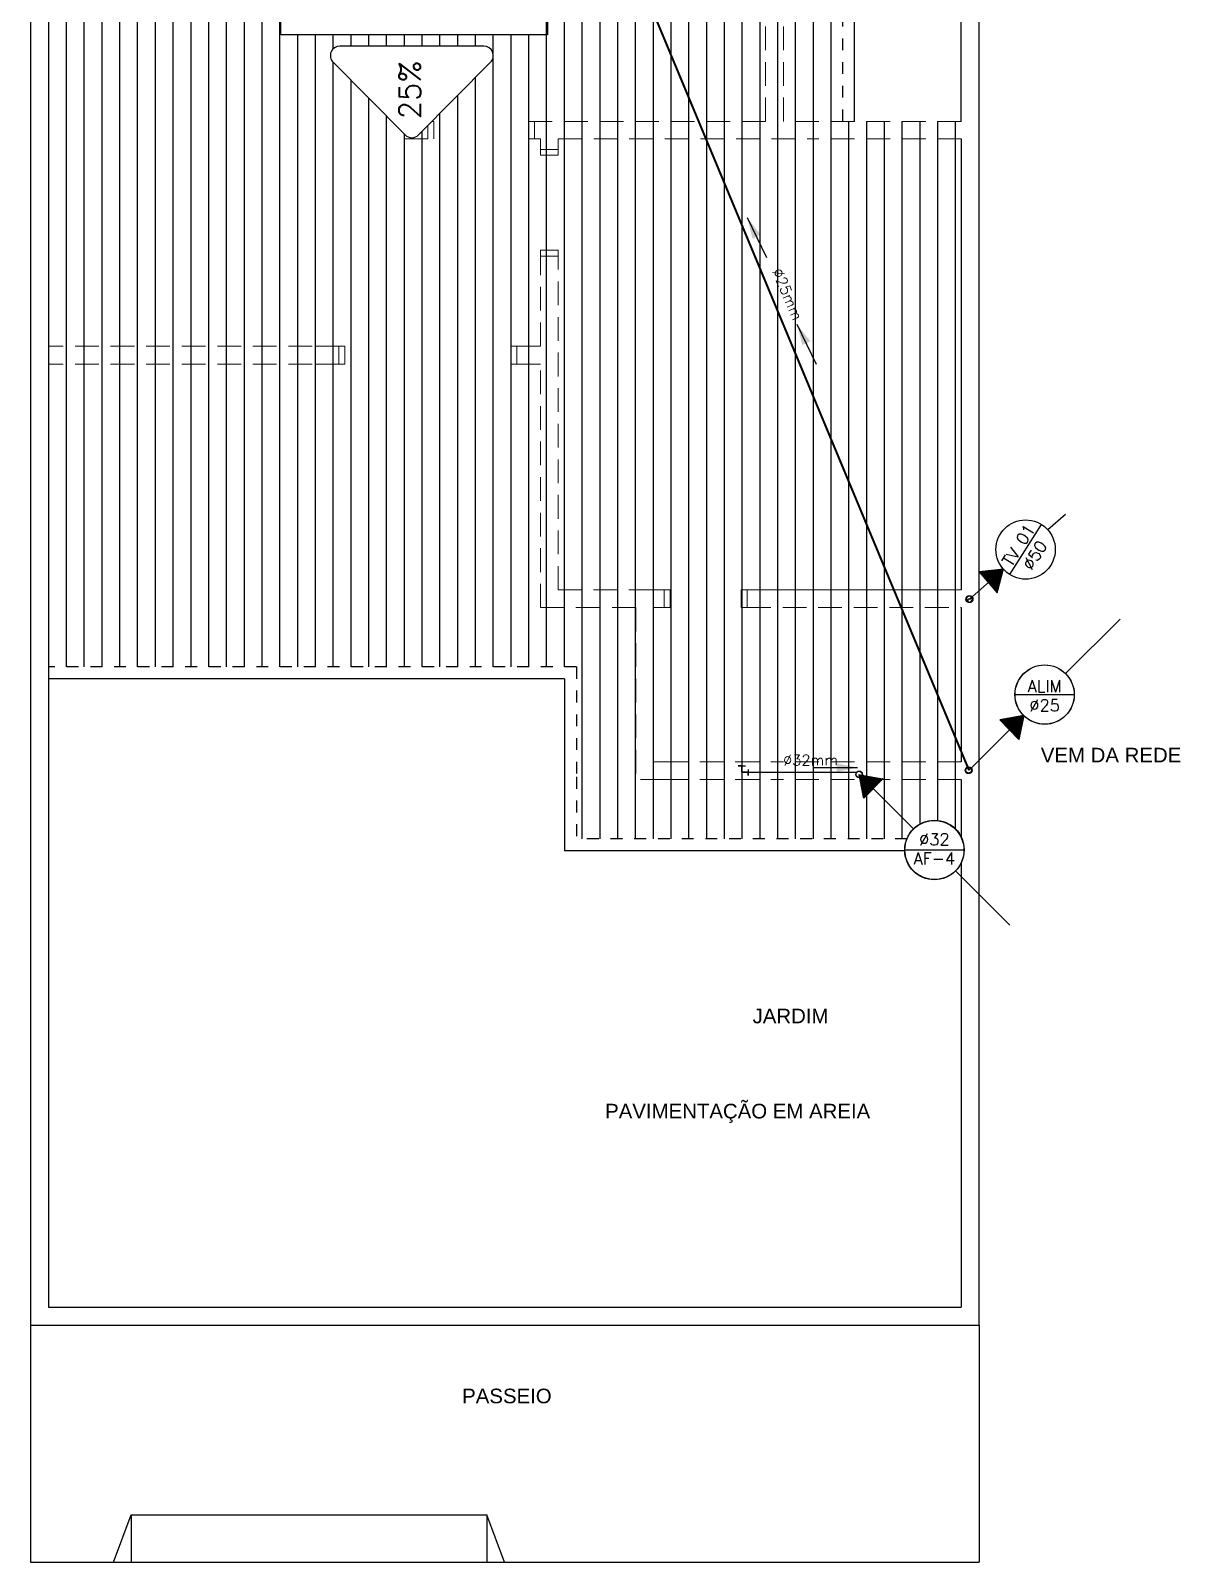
# Model space of a CAD drawing. Header units: millimetres. Extents: x 4595 to 4915, y 2085 to 2243.
# Drawn here: x 4718.87 to 4728.57, y 2185.12 to 2198.04 of the extents above; entities that cross this region are included whole.
import ezdxf
from ezdxf.enums import TextEntityAlignment as Align

# ---------------------------------------------------------------- set-up
doc = ezdxf.new("R2010")
doc.units = ezdxf.units.MM
doc.header["$LTSCALE"] = 0.8
doc.linetypes.add('HIDDEN', pattern=[0.375, 0.25, -0.125])
doc.linetypes.add('HIDDEN2', pattern=[0.1875, 0.125, -0.0625])
for name, color, linetype in [('02', 2, 'Continuous'), ('CONEXAO_AG_FRIA', 3, 'Continuous'), ('CONEXAO_ESGOTO', 7, 'Continuous'), ('DETALHE_CONEXAO_EG', 3, 'Continuous'), ('DIVERSOS', 4, 'Continuous'), ('HATCH', 8, 'Continuous'), ('JANELAS_EXTERNO', 1, 'Continuous'), ('MOVEIS', 7, 'Continuous'), ('parede', 2, 'Continuous'), ('PISO', 8, 'Continuous'), ('PORTAS', 3, 'Continuous'), ('TEXTO0', 7, 'Continuous'), ('TEXTO2', 3, 'Continuous'), ('TUBULAÇÃO_HIDRÁULICA', 5, 'Continuous'), ('TXT_0', 7, 'Continuous')]:
    doc.layers.add(name, color=color, linetype=linetype)
doc.styles.add('ADITIVOCAD', font='ROMANS.shx')
doc.styles.add('ROMANS', font='romans', dxfattribs={"height": 0.1})
doc.styles.add('SANSSERIF', font='sas_____.pfb', dxfattribs={"height": 1})
doc.styles.get("Standard").update_dxf_attribs({"font": 'txt.shx', "height": 0.12})
pattern_1 = [(68.48882318, (4909.677644, -38.1266216), (-0.002953848728, 0.001164217631), [])]

# ---------------------------------------------------------------- blocks, each defined once
blk = doc.blocks.new('Adh_BalaoAf')
for p, q in [((0, 0), (0.65, 0)), ((1.8, 0), (1.15, 0))]:
    blk.add_line(p, q)
blk.add_circle((0.9, 0), 0.25)
blk = doc.blocks.new('Adh_Afn')
blk.add_line((-0.25, 0), (0.25, 0))
blk.add_circle((0, 0), 0.25)
at = {"flags": 8}
for tag, p in [('$AF', (0, 0.07)), ('$DIAM', (0, -0.091))]:
    blk.add_attdef(tag, text='', height=0.1, dxfattribs=at).set_placement(p, align=Align.MIDDLE)
blk = doc.blocks.new('Adh_hicol0')
for radius in [0.559, 0.515]:
    blk.add_circle((0, 0), radius)

msp = doc.modelspace()

# ---------------------------------------------------------------- hatches: boundary and pattern name
at = {"layer": 'HATCH'}
h = msp.add_hatch(dxfattribs=at)
h.set_pattern_fill('LINE,_O', color=256, scale=0.001, angle=153.6801)
h.set_pattern_definition([(153.68007328, (6964.6594977, 2189.5214533), (-0.001407740867, -0.0028458549947), [])])
h.paths.add_polyline_path([(4726.873, 2193.473), (4727.025, 2193.297), (4727.077, 2193.495)])
h = msp.add_hatch(dxfattribs=at)
h.set_pattern_fill('LINE,_O', color=256, scale=0.001, angle=157.2881)
h.set_pattern_definition([(157.28811485, (6960.6451743, 2329.1072), (-0.0012258592473, -0.002928804211), [])])
h.paths.add_polyline_path([(4727.045, 2192.225), (4727.208, 2192.059), (4727.248, 2192.261)])
h = msp.add_hatch(dxfattribs=at)
h.set_pattern_fill('LINE,_O', color=256, scale=0.001, angle=68.4888)
h.set_pattern_definition(pattern_1)
h.paths.add_polyline_path([(4725.898, 2191.564), (4726.061, 2191.73), (4725.859, 2191.765)])
h = msp.add_hatch(dxfattribs=at)
h.set_pattern_fill('LINE,_O', color=256, scale=0.001, angle=68.4888)
h.set_pattern_definition(pattern_1)
h.paths.add_polyline_path([(4725.898, 2191.564), (4726.061, 2191.73), (4725.859, 2191.765)])
h = msp.add_hatch(dxfattribs=at)
h.set_pattern_fill('LINE,_O', color=256, scale=0.001, angle=68.4888)
h.set_pattern_definition(pattern_1)
h.paths.add_polyline_path([(4725.898, 2191.564), (4726.061, 2191.73), (4725.859, 2191.765)])
h = msp.add_hatch(dxfattribs=at)
h.set_pattern_fill('LINE,_O', color=256, scale=0.001, angle=68.4888)
h.set_pattern_definition(pattern_1)
h.paths.add_polyline_path([(4725.898, 2191.564), (4726.061, 2191.73), (4725.859, 2191.765)])

# ---------------------------------------------------------------- linework, layer by layer
at = {"color": 253}
msp.add_lwpolyline([(4722.693, 2197.906), (4721.479, 2197.906, 0.668179), (4721.423, 2197.769), (4722.03, 2197.157, 0.414214), (4722.143, 2197.157), (4722.75, 2197.769, 0.668179), (4722.693, 2197.906), (4722.693, 2197.906)], format="xyb", dxfattribs=at)
at = {"layer": '02', "color": 253}
for p, q in [((4718.871, 2212.121), (4718.871, 2187.121)), ((4726.871, 2187.121), (4726.871, 2212.121)), ((4726.721, 2197.271), (4726.721, 2211.971)), ((4719.021, 2208.971), (4719.021, 2195.375)), ((4726.721, 2197.125), (4726.721, 2193.321)), ((4719.021, 2195.225), (4719.021, 2195.215)), ((4719.021, 2195.215), (4719.021, 2187.271)), ((4726.721, 2193.171), (4726.721, 2191.871)), ((4726.721, 2191.721), (4726.721, 2191.231)), ((4726.721, 2191.022), (4726.721, 2187.271)), ((4719.021, 2187.271), (4726.721, 2187.271)), ((4718.871, 2187.121), (4726.871, 2187.121))]:
    msp.add_line(p, q, dxfattribs=at)
at = {"layer": '02', "color": 253, "linetype": 'HIDDEN', "lineweight": 5}
for p, q in [((4725.071, 2197.271), (4725.071, 2199.771)), ((4725.221, 2197.271), (4725.221, 2199.771)), ((4722.021, 2197.906), (4722.021, 2198.002)), ((4722.171, 2197.906), (4722.171, 2198.002)), ((4722.221, 2197.236), (4722.221, 2197.125)), ((4725.071, 2197.271), (4723.121, 2197.271)), ((4725.071, 2197.271), (4723.121, 2197.271)), ((4723.121, 2197.271), (4723.121, 2197.125)), ((4726.721, 2197.271), (4725.221, 2197.271)), ((4722.021, 2197.125), (4722.021, 2197.165)), ((4722.021, 2197.125), (4722.271, 2197.125)), ((4723.071, 2197.125), (4723.171, 2197.125)), ((4723.171, 2197.035), (4723.171, 2197.125)), ((4723.321, 2197.125), (4725.471, 2197.125)), ((4723.321, 2197.035), (4723.321, 2197.125)), ((4723.321, 2197.035), (4723.171, 2197.035)), ((4723.171, 2195.375), (4723.171, 2196.135)), ((4723.321, 2196.135), (4723.171, 2196.135)), ((4723.321, 2193.321), (4723.321, 2196.135)), ((4721.471, 2195.375), (4721.246, 2195.375)), ((4721.471, 2195.375), (4721.471, 2195.225)), ((4723.171, 2195.375), (4722.971, 2195.375)), ((4722.971, 2195.375), (4722.971, 2195.225)), ((4721.471, 2195.225), (4721.246, 2195.225)), ((4723.171, 2195.225), (4722.971, 2195.225)), ((4723.171, 2193.171), (4723.171, 2195.225)), ((4723.321, 2193.321), (4723.618, 2193.321)), ((4724.118, 2193.321), (4724.265, 2193.321)), ((4724.215, 2193.171), (4724.215, 2193.321)), ((4724.915, 2193.321), (4726.721, 2193.321)), ((4724.915, 2193.171), (4724.915, 2193.321)), ((4723.171, 2193.171), (4723.618, 2193.171)), ((4723.975, 2193.171), (4723.975, 2191.721)), ((4724.125, 2193.171), (4724.125, 2191.871)), ((4724.125, 2193.171), (4724.215, 2193.171)), ((4724.125, 2193.171), (4724.265, 2193.171)), ((4724.915, 2193.171), (4726.721, 2193.171)), ((4724.215, 2191.871), (4724.125, 2191.871)), ((4726.721, 2191.871), (4725.115, 2191.871)), ((4724.215, 2191.721), (4723.975, 2191.721)), ((4726.721, 2191.721), (4725.115, 2191.721))]:
    msp.add_line(p, q, dxfattribs=at)
at = {"layer": '02', "color": 5, "lineweight": 40}
msp.add_line((4726.787, 2191.801), (4724.103, 2198.243), dxfattribs=at)
at = {"layer": 'CONEXAO_ESGOTO'}
for p, q in [((4725.081, 2196.12), (4724.917, 2196.457)), ((4725.501, 2195.222), (4725.337, 2195.559)), ((4725.472, 2191.822), (4725.846, 2191.822))]:
    msp.add_line(p, q, dxfattribs=at)
for points in [[(4724.917, 2196.457), (4724.96, 2196.282), (4725.028, 2196.315)], [(4725.337, 2195.559), (4725.381, 2195.384), (4725.448, 2195.417)], [(4725.846, 2191.822), (4725.67, 2191.859), (4725.67, 2191.784)]]:
    msp.add_solid(points, dxfattribs=at)
at = {"layer": 'DETALHE_CONEXAO_EG'}
for radius in [0.03, 0.0275]:
    msp.add_circle((4726.79, 2193.243), radius, dxfattribs=at)
for centre, radius, start, end in [((4726.79, 2193.243), 0.025, 58.1301, 238.1261), ((4726.789, 2193.229), 0.0137, 82.1555, 214.1031), ((4726.79, 2193.243), 0.025, 238.1313, 418.1273), ((4726.792, 2193.257), 0.0137, 262.1555, 34.1031)]:
    msp.add_arc(centre, radius, start, end, dxfattribs=at)
at = {"layer": 'DIVERSOS'}
for p, q in [((4727.599, 2193.955), (4727.452, 2193.826)), ((4726.79, 2193.243), (4727.077, 2193.495)), ((4727.248, 2192.261), (4727.208, 2192.059))]:
    msp.add_line(p, q, dxfattribs=at)
for points in [[(4727.077, 2193.495), (4726.873, 2193.473), (4727.025, 2193.297)], [(4727.248, 2192.261), (4727.045, 2192.225), (4727.208, 2192.059)], [(4725.859, 2191.765), (4725.898, 2191.564), (4726.061, 2191.73)], [(4725.859, 2191.765), (4725.898, 2191.564), (4726.061, 2191.73)], [(4725.859, 2191.765), (4725.898, 2191.564), (4726.061, 2191.73)], [(4725.859, 2191.765), (4725.898, 2191.564), (4726.061, 2191.73)]]:
    msp.add_lwpolyline(points, dxfattribs=at)
msp.add_circle((4727.264, 2193.661), 0.25, dxfattribs=at)
at = {"layer": 'JANELAS_EXTERNO', "color": 253, "linetype": 'HIDDEN', "lineweight": 5}
for p, q in [((4726.721, 2197.125), (4725.471, 2197.125)), ((4721.246, 2195.375), (4719.021, 2195.375)), ((4721.246, 2195.225), (4719.021, 2195.225)), ((4724.118, 2193.321), (4723.618, 2193.321)), ((4723.975, 2193.171), (4723.618, 2193.171)), ((4724.215, 2191.871), (4725.115, 2191.871)), ((4724.215, 2191.721), (4725.115, 2191.721))]:
    msp.add_line(p, q, dxfattribs=at)
at = {"layer": 'MOVEIS', "color": 253}
msp.add_line((4726.721, 2193.871), (4726.721, 2193.321), dxfattribs=at)
at = {"layer": 'MOVEIS', "color": 253, "linetype": 'HIDDEN', "lineweight": 5}
msp.add_line((4726.721, 2193.321), (4724.906, 2193.321), dxfattribs=at)
at = {"layer": 'parede', "color": 253, "linetype": 'HIDDEN', "lineweight": 5}
msp.add_line((4725.071, 2197.271), (4723.071, 2197.271), dxfattribs=at)
at = {"layer": 'PISO', "color": 253}
for p, q in [((4718.871, 2187.121), (4718.871, 2185.121)), ((4726.871, 2187.121), (4726.871, 2185.121)), ((4719.719, 2185.521), (4722.719, 2185.521)), ((4719.719, 2185.521), (4719.719, 2185.121)), ((4722.719, 2185.521), (4722.719, 2185.121)), ((4718.871, 2185.121), (4726.871, 2185.121))]:
    msp.add_line(p, q, dxfattribs=at)
at = {"layer": 'PORTAS', "color": 253}
for p, q in [((4719.021, 2209.621), (4719.021, 2192.571)), ((4719.171, 2209.621), (4719.171, 2192.671)), ((4719.321, 2209.621), (4719.321, 2192.671)), ((4719.471, 2209.621), (4719.471, 2192.671)), ((4719.621, 2209.621), (4719.621, 2192.671)), ((4719.771, 2209.621), (4719.771, 2192.671)), ((4719.921, 2209.621), (4719.921, 2192.671)), ((4720.071, 2209.621), (4720.071, 2192.671)), ((4720.221, 2209.621), (4720.221, 2192.671)), ((4720.371, 2209.621), (4720.371, 2192.671)), ((4720.521, 2209.621), (4720.521, 2192.671)), ((4720.671, 2209.621), (4720.671, 2192.671)), ((4720.821, 2209.621), (4720.821, 2192.671)), ((4723.221, 2209.621), (4723.221, 2192.671)), ((4723.371, 2209.621), (4723.371, 2192.671)), ((4723.521, 2209.621), (4723.521, 2191.753)), ((4723.671, 2207.418), (4723.671, 2191.876)), ((4723.821, 2207.418), (4723.821, 2191.221)), ((4725.171, 2207.418), (4725.171, 2191.221)), ((4723.971, 2207.161), (4723.971, 2191.221)), ((4724.121, 2207.161), (4724.121, 2191.221)), ((4724.271, 2207.161), (4724.271, 2191.221)), ((4724.421, 2207.161), (4724.421, 2191.221)), ((4724.571, 2207.161), (4724.571, 2191.221)), ((4725.821, 2197.271), (4725.821, 2206.59)), ((4720.971, 2203.893), (4720.971, 2192.671)), ((4725.021, 2203.302), (4725.021, 2191.221)), ((4724.721, 2203.262), (4724.721, 2191.221)), ((4725.321, 2201.792), (4725.321, 2191.221)), ((4725.471, 2201.658), (4725.471, 2191.221)), ((4725.621, 2201.657), (4725.621, 2191.221)), ((4724.871, 2198.891), (4724.871, 2191.221)), ((4720.981, 2198.002), (4720.981, 2198.338)), ((4723.232, 2198.338), (4723.232, 2198.002)), ((4723.232, 2198.002), (4720.981, 2198.002)), ((4721.121, 2198.002), (4721.121, 2192.671)), ((4721.271, 2198.002), (4721.271, 2192.671)), ((4721.421, 2198.002), (4721.421, 2197.881)), ((4721.571, 2198.002), (4721.571, 2197.906)), ((4721.721, 2198.002), (4721.721, 2197.906)), ((4721.871, 2198.002), (4721.871, 2197.906)), ((4722.021, 2198.002), (4722.021, 2197.906)), ((4722.171, 2198.002), (4722.171, 2197.906)), ((4722.321, 2198.002), (4722.321, 2197.906)), ((4722.471, 2198.002), (4722.471, 2197.906)), ((4722.621, 2198.002), (4722.621, 2197.906)), ((4722.771, 2198.002), (4722.771, 2197.844)), ((4722.921, 2198.002), (4722.921, 2192.671)), ((4723.071, 2198.002), (4723.071, 2192.671)), ((4721.421, 2197.771), (4721.421, 2192.671)), ((4722.771, 2197.808), (4722.771, 2192.671)), ((4721.571, 2197.62), (4721.571, 2192.671)), ((4722.621, 2197.64), (4722.621, 2192.671)), ((4721.721, 2197.468), (4721.721, 2192.671)), ((4722.471, 2197.488), (4722.471, 2192.671)), ((4722.321, 2197.337), (4722.321, 2192.671)), ((4721.871, 2197.317), (4721.871, 2192.671)), ((4725.771, 2197.271), (4725.771, 2191.221)), ((4725.921, 2197.271), (4725.921, 2191.221)), ((4726.071, 2197.271), (4726.071, 2191.221)), ((4726.221, 2197.271), (4726.221, 2191.221)), ((4726.371, 2197.271), (4726.371, 2191.344)), ((4726.521, 2197.271), (4726.521, 2191.375)), ((4726.671, 2197.271), (4726.671, 2191.303)), ((4722.021, 2197.165), (4722.021, 2192.671)), ((4722.171, 2197.185), (4722.171, 2192.671)), ((4723.375, 2192.571), (4719.021, 2192.571)), ((4723.375, 2192.571), (4723.375, 2191.755)), ((4723.671, 2191.876), (4723.671, 2191.221)), ((4723.375, 2191.755), (4723.375, 2191.121)), ((4723.521, 2191.753), (4723.521, 2191.221)), ((4726.245, 2191.121), (4723.375, 2191.121))]:
    msp.add_line(p, q, dxfattribs=at)
at = {"layer": 'PORTAS', "color": 5}
for p, q in [((4724.871, 2203.231), (4724.871, 2191.783)), ((4724.871, 2191.783), (4725.841, 2191.783))]:
    msp.add_line(p, q, dxfattribs=at)
at = {"layer": 'PORTAS', "color": 253, "linetype": 'HIDDEN2'}
for p, q in [((4725.721, 2197.271), (4725.721, 2201.715)), ((4723.475, 2192.671), (4719.021, 2192.671)), ((4723.475, 2192.671), (4723.475, 2191.744)), ((4723.475, 2191.744), (4723.475, 2191.221)), ((4726.263, 2191.221), (4723.475, 2191.221))]:
    msp.add_line(p, q, dxfattribs=at)
at = {"layer": 'PORTAS', "color": 253, "linetype": 'HIDDEN', "lineweight": 5}
for p, q in [((4722.255, 2197.271), (4722.271, 2197.271)), ((4722.271, 2197.271), (4722.271, 2197.125)), ((4723.121, 2197.271), (4723.071, 2197.271)), ((4723.071, 2197.271), (4723.071, 2197.125)), ((4722.271, 2197.125), (4722.271, 2197.125)), ((4723.071, 2197.125), (4723.071, 2197.125)), ((4723.171, 2196.985), (4723.171, 2197.035)), ((4723.321, 2196.985), (4723.171, 2196.985)), ((4723.321, 2197.035), (4723.321, 2196.985)), ((4723.321, 2196.185), (4723.171, 2196.185)), ((4723.171, 2196.185), (4723.171, 2196.135)), ((4723.321, 2196.135), (4723.321, 2196.185)), ((4721.471, 2195.375), (4721.521, 2195.375)), ((4721.521, 2195.375), (4721.521, 2195.225)), ((4722.971, 2195.375), (4722.921, 2195.375)), ((4722.921, 2195.375), (4722.921, 2195.225)), ((4721.521, 2195.225), (4721.471, 2195.225)), ((4722.921, 2195.225), (4722.971, 2195.225)), ((4724.265, 2193.321), (4724.215, 2193.321)), ((4724.265, 2193.171), (4724.265, 2193.321)), ((4724.865, 2193.171), (4724.865, 2193.321)), ((4724.865, 2193.321), (4724.915, 2193.321)), ((4724.215, 2193.171), (4724.265, 2193.171)), ((4724.915, 2193.171), (4724.865, 2193.171))]:
    msp.add_line(p, q, dxfattribs=at)
at = {"layer": 'PORTAS', "color": 2}
for p, q in [((4724.871, 2191.836), (4724.84, 2191.836)), ((4724.84, 2191.836), (4724.9, 2191.836)), ((4724.871, 2191.783), (4724.871, 2191.836)), ((4724.924, 2191.783), (4724.871, 2191.783)), ((4724.924, 2191.806), (4724.924, 2191.755)), ((4724.924, 2191.755), (4724.924, 2191.783))]:
    msp.add_line(p, q, dxfattribs=at)
at = {"layer": 'TEXTO0', "color": 253, "linetype": 'ByBlock'}
for p, q in [((4719.569, 2185.121), (4719.719, 2185.521)), ((4722.869, 2185.121), (4722.719, 2185.521))]:
    msp.add_line(p, q, dxfattribs=at)

# ---------------------------------------------------------------- block references
at = {"layer": 'DIVERSOS'}
ref = msp.add_blockref('Adh_Afn', (4727.264, 2193.661), dxfattribs=dict(at, rotation=57.91411922204865))
ref.add_attrib('$AF', 'TV 01', dxfattribs={"layer": 'TXT_0', "height": 0.1, "rotation": 57.9141, "style": 'ADITIVOCAD', "flags": 8}).set_placement((4727.205, 2193.698), align=Align.MIDDLE)
ref.add_attrib('$DIAM', '%%C50', dxfattribs={"layer": 'TXT_0', "height": 0.1, "rotation": 57.9141, "style": 'ADITIVOCAD', "flags": 8}).set_placement((4727.341, 2193.612), align=Align.MIDDLE)
for p, rotation in [((4726.788, 2191.801), 45.00000000000003), ((4725.859, 2191.765), 315.0000000000001), ((4725.859, 2191.765), 315.0000000000001), ((4725.859, 2191.765), 315.0000000000001), ((4725.859, 2191.765), 315.0000000000001)]:
    msp.add_blockref('Adh_BalaoAf', p, dxfattribs=dict(at, rotation=rotation))
ref = msp.add_blockref('Adh_Afn', (4727.424, 2192.438), dxfattribs=at)
ref.add_attrib('$AF', 'ALIM', dxfattribs={"layer": 'TXT_0', "height": 0.1, "style": 'ADITIVOCAD', "flags": 8}).set_placement((4727.424, 2192.508), align=Align.MIDDLE)
ref.add_attrib('$DIAM', '%%C25', dxfattribs={"layer": 'TXT_0', "height": 0.1, "style": 'ADITIVOCAD', "flags": 8}).set_placement((4727.424, 2192.347), align=Align.MIDDLE)
ref = msp.add_blockref('Adh_Afn', (4726.494, 2191.126), dxfattribs=dict(at, rotation=180))
ref.add_attrib('$AF', 'AF-4', dxfattribs={"layer": 'TXT_0', "height": 0.1, "style": 'ADITIVOCAD', "flags": 8}).set_placement((4726.494, 2191.056), align=Align.MIDDLE)
ref.add_attrib('$DIAM', '%%C32', dxfattribs={"layer": 'TXT_0', "height": 0.1, "style": 'ADITIVOCAD', "flags": 8}).set_placement((4726.494, 2191.217), align=Align.MIDDLE)
ref = msp.add_blockref('Adh_Afn', (4726.494, 2191.126), dxfattribs=dict(at, rotation=180))
ref.add_attrib('$AF', 'AF-4', dxfattribs={"layer": 'TXT_0', "height": 0.1, "style": 'ADITIVOCAD', "flags": 8}).set_placement((4726.494, 2191.056), align=Align.MIDDLE)
ref.add_attrib('$DIAM', '%%C32', dxfattribs={"layer": 'TXT_0', "height": 0.1, "style": 'ADITIVOCAD', "flags": 8}).set_placement((4726.494, 2191.217), align=Align.MIDDLE)
ref = msp.add_blockref('Adh_Afn', (4726.494, 2191.126), dxfattribs=dict(at, rotation=180))
ref.add_attrib('$AF', 'AF-4', dxfattribs={"layer": 'TXT_0', "height": 0.1, "style": 'ADITIVOCAD', "flags": 8}).set_placement((4726.494, 2191.056), align=Align.MIDDLE)
ref.add_attrib('$DIAM', '%%C32', dxfattribs={"layer": 'TXT_0', "height": 0.1, "style": 'ADITIVOCAD', "flags": 8}).set_placement((4726.494, 2191.217), align=Align.MIDDLE)
ref = msp.add_blockref('Adh_Afn', (4726.494, 2191.126), dxfattribs=dict(at, rotation=180))
ref.add_attrib('$AF', 'AF-4', dxfattribs={"layer": 'TXT_0', "height": 0.1, "style": 'ADITIVOCAD', "flags": 8}).set_placement((4726.494, 2191.056), align=Align.MIDDLE)
ref.add_attrib('$DIAM', '%%C32', dxfattribs={"layer": 'TXT_0', "height": 0.1, "style": 'ADITIVOCAD', "flags": 8}).set_placement((4726.494, 2191.217), align=Align.MIDDLE)
at = {"layer": 'TUBULAÇÃO_HIDRÁULICA', "xscale": 0.05000000000000072, "yscale": 0.05000000000000072, "zscale": 0.05000000000000072, "rotation": 270}
msp.add_blockref('Adh_hicol0', (4725.859, 2191.765), dxfattribs=at)
msp.add_blockref('Adh_hicol0', (4725.859, 2191.765), dxfattribs=at)
msp.add_blockref('Adh_hicol0', (4725.859, 2191.765), dxfattribs=at)
msp.add_blockref('Adh_hicol0', (4725.859, 2191.765), dxfattribs=at)
at = {"layer": 'TUBULAÇÃO_HIDRÁULICA', "xscale": 0.05000000000000071, "yscale": 0.05000000000000071, "zscale": 0.05000000000000071}
for p in [(4726.783, 2191.799), (4726.783, 2191.799), (4726.783, 2191.799), (4726.783, 2191.799), (4726.784, 2191.801)]:
    msp.add_blockref('Adh_hicol0', p, dxfattribs=at)

# ---------------------------------------------------------------- texts
at = {"layer": 'CONEXAO_AG_FRIA', "style": 'ROMANS'}
for s, rotation, p in [(' %%C25mm', 292.977, (4725.202, 2195.824)), (' %%C32mm', 0.1652, (4725.419, 2191.841))]:
    msp.add_text(s, height=0.09, rotation=rotation, dxfattribs=at).set_placement(p, align=Align.CENTER)
at = {"layer": 'TEXTO2', "color": 253, "ltscale": 0.4, "style": 'ADITIVOCAD'}
msp.add_text('25%%%', height=0.18, rotation=90, dxfattribs=at).set_placement((4722.16, 2197.289))
at = {"layer": 'TEXTO2', "color": 253, "style": 'SANSSERIF'}
for s, height, p in [('VEM DA REDE', 0.12312, (4727.392, 2191.866)), ('JARDIM', 0.1231, (4724.961, 2189.666)), ('PAVIMENTAÇÃO EM AREIA ', 0.12312, (4723.717, 2188.864)), ('PASSEIO', 0.1231, (4722.511, 2186.462))]:
    msp.add_text(s, height=height, dxfattribs=at).set_placement(p)

doc.saveas('drawing.dxf')
